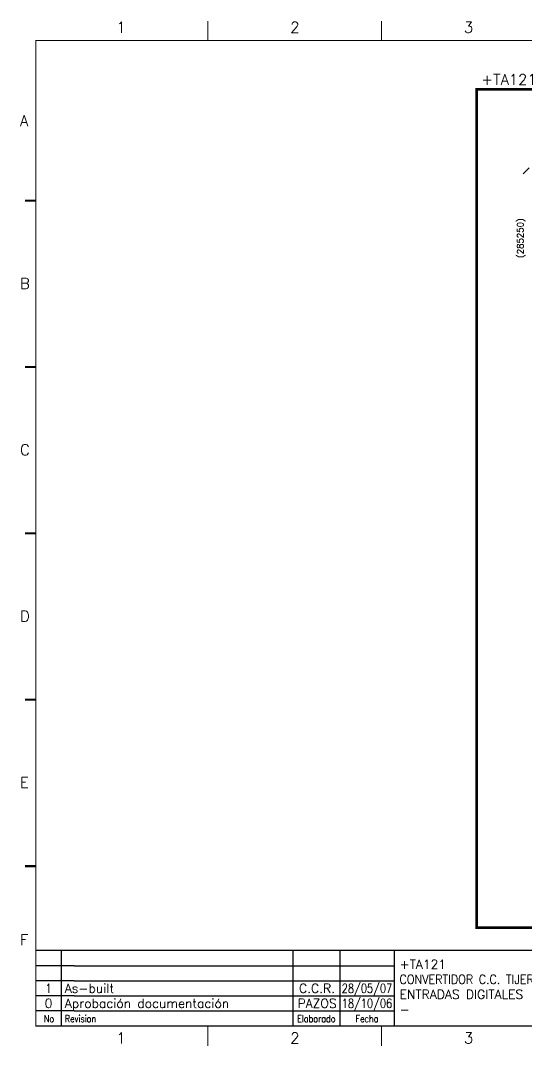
# Model space of a CAD drawing. Extents: x 415 to 812, y 5 to 293.
# Drawn here: x 415.1 to 557.2, y 4.9 to 293.2 of the extents above; entities that cross this region are included whole.
import ezdxf
from ezdxf.enums import TextEntityAlignment as Align

# ---------------------------------------------------------------- set-up
doc = ezdxf.new("R2010")
doc.units = 0
doc.header["$LTSCALE"] = 10
doc.header["$MEASUREMENT"] = 0
doc.linetypes.add('DASHDOT', pattern=[1, 0.5, -0.25, 0, -0.25])
for name, color, linetype in [('1', 7, 'CONTINUOUS'), ('10', 5, 'CONTINUOUS'), ('2', 7, 'CONTINUOUS')]:
    doc.layers.add(name, color=color, linetype=linetype)
doc.styles.add('LABEL', font='SIMPLEX', dxfattribs={"width": 0.8, "height": 4})
doc.styles.add('ROMANS', font='ROMANS.SHX')
doc.styles.get("Standard").update_dxf_attribs({"font": 'simplex'})

# ---------------------------------------------------------------- blocks, each defined once
blk = doc.blocks.new('newcajec')
at = {"layer": '1'}
for p, q in [((179.4, 20.85), (0.13, 20.85)), ((7, 20.85), (7, 0)), ((71, 20.85), (71, 0)), ((84, 20.85), (84, 0.09)), ((99, 20.85), (99, 0)), ((10.6, 16.64), (0, 16.64)), ((10.6, 16.64), (99, 16.64)), ((10.6, 12.48), (0, 12.48)), ((10.6, 12.48), (99, 12.48)), ((10.6, 8.32), (0, 8.32)), ((10.6, 8.32), (99, 8.32)), ((10.6, 4.16), (0, 4.16)), ((10.6, 4.16), (99, 4.16))]:
    blk.add_line(p, q, dxfattribs=at)
for points in [[(47.5, 272.5, 0.3, 0.3, 0), (47.5, 277.91, 0.3, 0.3, 0)], [(95.5, 272.5, 0.3, 0.3, 0), (95.5, 277.91, 0.3, 0.3, 0)], [(-2.99, 228.23, 0.6, 0.6, 0), (-0.18, 228.23, 0.6, 0.6, 0)], [(-2.99, 182.23, 0.6, 0.6, 0), (-0.18, 182.23, 0.6, 0.6, 0)], [(-2.99, 136.23, 0.6, 0.6, 0), (-0.18, 136.23, 0.6, 0.6, 0)], [(-2.99, 90.23, 0.6, 0.6, 0), (-0.18, 90.23, 0.6, 0.6, 0)], [(-2.99, 44.23, 0.6, 0.6, 0), (-0.18, 44.23, 0.6, 0.6, 0)], [(47.5, -5.5, 0.3, 0.3, 0), (47.5, -0.09, 0.3, 0.3, 0)], [(95.5, -5.5, 0.3, 0.3, 0), (95.5, -0.09, 0.3, 0.3, 0)]]:
    blk.add_lwpolyline(points, format="xyseb", dxfattribs=at)
at = {"layer": '1', "const_width": 0.3}
blk.add_lwpolyline([(0, 0), (0, 272.5), (383, 272.5), (383, 0)], close=True, dxfattribs=at)
at = {"layer": '1', "style": 'ROMANS'}
for s, p in [('1', (22.29, 274.68)), ('2', (70.29, 274.68)), ('3', (118.29, 274.68)), ('A', (-4.37, 248.84)), ('B', (-4.37, 203.84)), ('C', (-4.37, 157.84)), ('D', (-4.37, 111.84)), ('E', (-4.37, 65.84)), ('F', (-4.37, 22.34)), ('1', (22.29, -4.82)), ('2', (70.29, -4.82)), ('3', (118.29, -4.82))]:
    blk.add_text(s, height=3, dxfattribs=at).set_placement(p)
at = {"layer": '1', "style": 'LABEL', "width": 0.8}
for s, p in [('No', (2.23, 1.05)), ('Revision', (8, 1.05))]:
    blk.add_text(s, height=2, dxfattribs=at).set_placement(p)
for s, p in [('Elaborado', (77.5, 1.05)), ('Fecha', (91.5, 1.05))]:
    blk.add_text(s, height=2, dxfattribs=at).set_placement(p, align=Align.CENTER)
at = {"layer": '10', "style": 'ROMANS'}
for tag, p in [('REV41', (3.5, 18.74)), ('REV43', (77.7, 18.74)), ('REV31', (3.5, 14.58)), ('REV33', (77.7, 14.58)), ('REV21', (3.5, 10.42)), ('REV23', (77.7, 10.42)), ('REV11', (3.5, 6.27)), ('REV13', (77.7, 6.27))]:
    blk.add_attdef(tag, text='', height=2.5, dxfattribs=at).set_placement(p, align=Align.MIDDLE)
for tag, p, height in [('REV42', (8, 17.49), 2.5), ('SHEETNAME1', (100.5, 15.83), 2.5), ('DESIGNCHECK', (180.74, 14.83), 2.5), ('DOCUMENTTYPE', (216.43, 16.8), 2.5), ('NOTA', (305.32, 15.8), 3), ('REV32', (8, 13.33), 2.5), ('OBJECT', (216.43, 12.4), 2.5), ('REV22', (8, 9.17), 2.5), ('SHEETNAME2', (100.5, 11.67), 2.5), ('ORDER', (305.32, 7.3), 4.5), ('SHEETNAME3', (100.5, 7.51), 2.5), ('DRAWINGCHECK', (180.53, 7.71), 2.5), ('CUSTOMER', (216.43, 8.08), 2.5), ('REV12', (8, 5.01), 2.5), ('SHEETNAME4', (100.5, 3.35), 2.5), ('USER', (180.63, 0.71), 2.5), ('DEPARTMENT', (271.93, 1.05), 2.5), ('DOCUMENT_ID', (305.32, 0.93), 4.4)]:
    blk.add_attdef(tag, p, '', height=height, dxfattribs=at)
for tag, width, p, p2 in [('REV44', 1.221199, (84.53, 17.49), (98.48, 17.49)), ('REV34', 1.221199, (84.53, 13.33), (98.48, 13.33)), ('REV24', 1.221199, (84.53, 9.17), (98.48, 9.17)), ('REV14', 1.221199, (84.53, 5.01), (98.48, 5.01)), ('CREATED2', 7.039915, (282.71, 1.05), (301.14, 1.05))]:
    blk.add_attdef(tag, text='', height=2.5, dxfattribs=dict(at, width=width)).set_placement(p, p2, align=Align.FIT)
for tag, p in [('SHEET', (382, 7.43)), ('NEXTSHEET', (382, 0.5))]:
    blk.add_attdef(tag, text='', height=2.5, dxfattribs=at).set_placement(p, align=Align.RIGHT)

msp = doc.modelspace()

# ---------------------------------------------------------------- linework, layer by layer
at = {"layer": '2', "color": 7}
msp.add_line((557.94, 251.83), (556.26, 250.15), dxfattribs=at)
at = {"layer": '2', "color": 3, "linetype": 'DASHDOT'}
msp.add_lwpolyline([(543.24, 273.87, 0.706, 0.706, 0), (795.24, 273.87, 0.706, 0.706, 0), (795.24, 38.25, 0.706, 0.706, 0), (543.24, 38.25, 0.706, 0.706, 0), (543.24, 273.87, 0.706, 0.706, 0)], format="xyseb", dxfattribs=at)

# ---------------------------------------------------------------- block references
at = {"layer": '2', "color": 7}
ref = msp.add_blockref('newcajec', (419.42, 10.6), dxfattribs=dict(at, xscale=1.016442892079945, yscale=1.016442892079992, zscale=1.01644289208))
ref.add_attrib('REV24', '28/05/07', dxfattribs={"layer": '10', "height": 2.541, "style": 'ROMANS', "width": 0.728168}).set_placement((505.33, 19.92), (519.52, 19.92), align=Align.FIT)
ref.add_attrib('SHEETNAME3', 'ENTRADAS DIGITALES', (521.57, 18.22), dxfattribs={"layer": '10', "height": 2.5411, "style": 'ROMANS'})
ref.add_attrib('SHEETNAME2', 'CONVERTIDOR C.C. TIJERA CORTE EN FRIO', (521.57, 22.45), dxfattribs={"layer": '10', "height": 2.5411, "style": 'ROMANS', "width": 0.9})
ref.add_attrib('SHEETNAME1', '+TA121', (521.57, 26.68), dxfattribs={"layer": '10', "height": 2.541, "style": 'ROMANS'})
ref.add_attrib('REV22', 'As-built', (427.55, 19.92), dxfattribs={"layer": '10', "height": 2.541, "style": 'ROMANS'})
ref.add_attrib('REV12', 'Aprobación documentación', (427.55, 15.69), dxfattribs={"layer": '10', "height": 2.5411, "style": 'ROMANS'})
ref.add_attrib('REV21', '1', dxfattribs={"layer": '10', "height": 2.54, "style": 'ROMANS'}).set_placement((422.98, 21.19), align=Align.MIDDLE)
ref.add_attrib('REV11', '0', dxfattribs={"layer": '10', "height": 2.54, "style": 'ROMANS'}).set_placement((422.98, 16.96), align=Align.MIDDLE)
ref.add_attrib('SHEETNAME4', '-', (521.57, 14), dxfattribs={"layer": '10', "height": 2.54, "style": 'ROMANS'})
ref.add_attrib('REV14', '18/10/06', dxfattribs={"layer": '10', "height": 2.541, "style": 'ROMANS', "width": 0.728168}).set_placement((505.33, 15.69), (519.52, 15.69), align=Align.FIT)
ref.add_attrib('REV23', 'C.C.R.', dxfattribs={"layer": '10', "height": 2.541, "style": 'ROMANS'}).set_placement((498.4, 21.19), align=Align.MIDDLE)
ref.add_attrib('REV13', 'PAZOS', dxfattribs={"layer": '10', "height": 2.541, "style": 'ROMANS'}).set_placement((498.4, 16.96), align=Align.MIDDLE)

# ---------------------------------------------------------------- texts
at = {"layer": '2', "color": 6}
msp.add_text('+TA121', height=3.024, dxfattribs=at).set_placement((544.5, 275.13))
msp.add_text('(285250)', height=1.764, rotation=90, dxfattribs=at).set_placement((556.35, 226.46))

doc.saveas('drawing.dxf')
